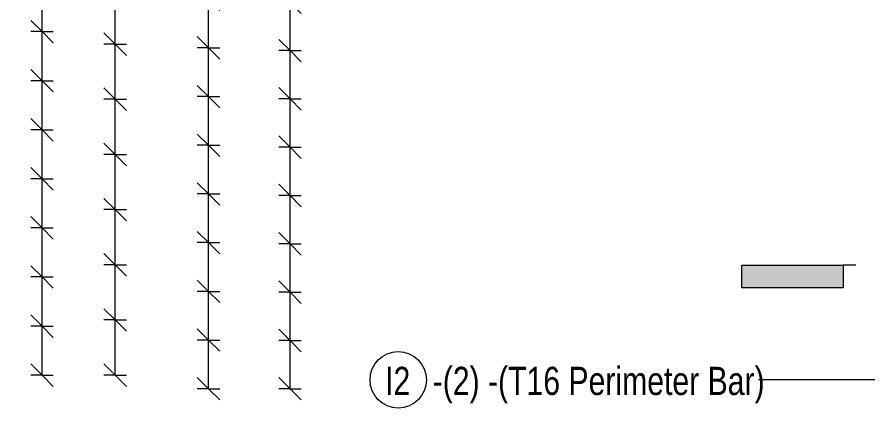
# Model space of a CAD drawing. Header units: millimetres. Extents: x 12983 to 23528, y -2876 to 5855.
# Drawn here: x 13074 to 16092, y -1412 to -24 of the extents above; entities that cross this region are included whole.
import ezdxf

# ---------------------------------------------------------------- set-up
doc = ezdxf.new("R2010")
doc.units = ezdxf.units.MM
for name, color, linetype, lineweight in [('A-ANNO-DIMS', 211, 'Continuous', 9), ('A-ANNO-DIMS-40', 211, 'Continuous', 9), ('G-ANNO-SYMB', 111, 'Continuous', 9), ('S-RBAR-IDEN', 171, 'Continuous', 9)]:
    doc.layers.add(name, color=color, linetype=linetype, lineweight=lineweight)
doc.styles.add('Arial_1', font='arial.ttf', dxfattribs={"height": 95.25})
doc.styles.add('Nirmala UI Semilight', font='NirmalaS.ttf', dxfattribs={"width": 0.8, "height": 100})
doc.dimstyles.new('Arrow_Filled_-_2_5_NI_UI_1', dxfattribs={"dimscale": 304.8, "dimtxt": 104.736395, "dimasz": 0.262467, "dimexe": 0.131234, "dimexo": 0.0625, "dimgap": 0.131234, "dimtad": 1, "dimdec": 4, "dimzin": 0, "dimdsep": 46, "dimtxsty": 'Arial_1', "dimblk1": 'OBLIQUE', "dimblk2": 'OBLIQUE', "dimsah": 1, "dimcen": 0.09, "dimazin": 0, "dimtfac": 1, "dimtdec": 4, "dimtix": 1, "dimtmove": 0, "dimatfit": 3, "dimfxl": 0.131234, "dimfxlon": 1, "dimtvp": 1, "dimtolj": 1, "dimtzin": 0, "dimarcsym": 2})

# ---------------------------------------------------------------- blocks, each defined once
blk = doc.blocks.new('Detail View - M_Section Tail - Filled Horizontal-14034-Elevation Front 1')
at = {"layer": 'G-ANNO-SYMB'}
blk.add_hatch(color=256, dxfattribs=at).paths.add_polyline_path([(16004.1, 3714.8), (16004.1, 3794.8), (15644.1, 3794.8), (15644.1, 3714.8)])
for p, q in [((15644.1, 3714.8), (15644.1, 3794.8)), ((15644.1, 3794.8), (16004.1, 3794.8)), ((16004.1, 3794.8), (16004.1, 3714.8)), ((16004.1, 3714.8), (15644.1, 3714.8))]:
    blk.add_line(p, q, dxfattribs=at)
blk = doc.blocks.new('M_Rebar Tag_rfa MARK - ARROW-794226-Elevation Front 1')
at = {"layer": 'S-RBAR-IDEN'}
blk.add_circle((14348.7, 3936.5), 100, dxfattribs=at)
blk = doc.blocks.new('DIMBLOCK48-Elevation Front 1')
at = {"layer": 'A-ANNO-DIMS-40'}
for p, q in [((13421.9, -1099.2), (13381.9, -1059.2)), ((13421.9, -1099.2), (13381.9, -1099.2)), ((13421.9, -1295), (13421.9, -1099.2)), ((13421.9, -1099.2), (13461.9, -1139.2)), ((13421.9, -1099.2), (13461.9, -1099.2)), ((13421.9, -1295), (13381.9, -1255)), ((13421.9, -1295), (13381.9, -1295)), ((13421.9, -1295), (13461.9, -1335)), ((13421.9, -1295), (13461.9, -1295))]:
    blk.add_line(p, q, dxfattribs=at)
blk = doc.blocks.new('_Oblique')
at = {"color": 0, "linetype": 'ByBlock', "lineweight": -2}
blk.add_line((-0.5, -0.5), (0.5, 0.5), dxfattribs=at)
blk = doc.blocks.new('DIMBLOCK49-Elevation Front 1')
at = {"layer": 'A-ANNO-DIMS-40'}
for p, q in [((13421.9, -903.4), (13381.9, -863.4)), ((13421.9, -903.4), (13381.9, -903.4)), ((13421.9, -1099.2), (13421.9, -903.4)), ((13421.9, -903.4), (13461.9, -943.4)), ((13421.9, -903.4), (13461.9, -903.4)), ((13421.9, -1099.2), (13381.9, -1059.2)), ((13421.9, -1099.2), (13381.9, -1099.2)), ((13421.9, -1099.2), (13461.9, -1139.2)), ((13421.9, -1099.2), (13461.9, -1099.2))]:
    blk.add_line(p, q, dxfattribs=at)
blk = doc.blocks.new('DIMBLOCK50-Elevation Front 1')
at = {"layer": 'A-ANNO-DIMS-40'}
for p, q in [((13421.9, -707.6), (13381.9, -667.6)), ((13421.9, -707.6), (13381.9, -707.6)), ((13421.9, -903.4), (13421.9, -707.6)), ((13421.9, -707.6), (13461.9, -747.6)), ((13421.9, -707.6), (13461.9, -707.6)), ((13421.9, -903.4), (13381.9, -863.4)), ((13421.9, -903.4), (13381.9, -903.4)), ((13421.9, -903.4), (13461.9, -943.4)), ((13421.9, -903.4), (13461.9, -903.4))]:
    blk.add_line(p, q, dxfattribs=at)
blk = doc.blocks.new('DIMBLOCK51-Elevation Front 1')
at = {"layer": 'A-ANNO-DIMS-40'}
for p, q in [((13421.9, -511.8), (13381.9, -471.8)), ((13421.9, -511.8), (13381.9, -511.8)), ((13421.9, -707.6), (13421.9, -511.8)), ((13421.9, -511.8), (13461.9, -551.8)), ((13421.9, -511.8), (13461.9, -511.8)), ((13421.9, -707.6), (13381.9, -667.6)), ((13421.9, -707.6), (13381.9, -707.6)), ((13421.9, -707.6), (13461.9, -747.6)), ((13421.9, -707.6), (13461.9, -707.6))]:
    blk.add_line(p, q, dxfattribs=at)
blk = doc.blocks.new('DIMBLOCK52-Elevation Front 1')
at = {"layer": 'A-ANNO-DIMS-40'}
for p, q in [((13421.9, -316), (13381.9, -276)), ((13421.9, -316), (13381.9, -316)), ((13421.9, -511.8), (13421.9, -316)), ((13421.9, -316), (13461.9, -356)), ((13421.9, -316), (13461.9, -316)), ((13421.9, -511.8), (13381.9, -471.8)), ((13421.9, -511.8), (13381.9, -511.8)), ((13421.9, -511.8), (13461.9, -551.8)), ((13421.9, -511.8), (13461.9, -511.8))]:
    blk.add_line(p, q, dxfattribs=at)
blk = doc.blocks.new('DIMBLOCK53-Elevation Front 1')
at = {"layer": 'A-ANNO-DIMS-40'}
for p, q in [((13421.9, -120.2), (13381.9, -80.2)), ((13421.9, -120.2), (13381.9, -120.2)), ((13421.9, -316), (13421.9, -120.2)), ((13421.9, -120.2), (13461.9, -160.2)), ((13421.9, -120.2), (13461.9, -120.2)), ((13421.9, -316), (13381.9, -276)), ((13421.9, -316), (13381.9, -316)), ((13421.9, -316), (13461.9, -356)), ((13421.9, -316), (13461.9, -316))]:
    blk.add_line(p, q, dxfattribs=at)
blk = doc.blocks.new('DIMBLOCK54-Elevation Front 1')
at = {"layer": 'A-ANNO-DIMS-40'}
for p, q in [((13421.9, 75.6), (13381.9, 115.6)), ((13421.9, 75.6), (13381.9, 75.6)), ((13421.9, -120.2), (13421.9, 75.6)), ((13421.9, 75.6), (13461.9, 35.6)), ((13421.9, 75.6), (13461.9, 75.6)), ((13421.9, -120.2), (13381.9, -80.2)), ((13421.9, -120.2), (13381.9, -120.2)), ((13421.9, -120.2), (13461.9, -160.2)), ((13421.9, -120.2), (13461.9, -120.2))]:
    blk.add_line(p, q, dxfattribs=at)
blk = doc.blocks.new('DIMBLOCK73-Elevation Front 1')
at = {"layer": 'A-ANNO-DIMS-40'}
for p, q in [((13421.9, 3600), (13381.9, 3640)), ((13421.9, 3600), (13381.9, 3600)), ((13421.9, -1295), (13421.9, 3600)), ((13421.9, 3404.2), (13421.9, 3600)), ((13421.9, 3600), (13461.9, 3560)), ((13421.9, 3600), (13461.9, 3600)), ((13421.9, 3404.2), (13381.9, 3444.2)), ((13421.9, 3404.2), (13381.9, 3404.2)), ((13421.9, 3208.4), (13421.9, 3404.2)), ((13421.9, 3404.2), (13461.9, 3364.2)), ((13421.9, 3404.2), (13461.9, 3404.2)), ((13421.9, 3208.4), (13381.9, 3248.4)), ((13421.9, 3208.4), (13381.9, 3208.4)), ((13421.9, 3012.6), (13421.9, 3208.4)), ((13421.9, 3208.4), (13461.9, 3168.4)), ((13421.9, 3208.4), (13461.9, 3208.4)), ((13421.9, 3012.6), (13381.9, 3052.6)), ((13421.9, 3012.6), (13381.9, 3012.6)), ((13421.9, 2816.8), (13421.9, 3012.6)), ((13421.9, 3012.6), (13461.9, 2972.6)), ((13421.9, 3012.6), (13461.9, 3012.6)), ((13421.9, 2816.8), (13381.9, 2856.8)), ((13421.9, 2816.8), (13381.9, 2816.8)), ((13421.9, 2621), (13421.9, 2816.8)), ((13421.9, 2816.8), (13461.9, 2776.8)), ((13421.9, 2816.8), (13461.9, 2816.8)), ((13421.9, 2621), (13381.9, 2661)), ((13421.9, 2621), (13381.9, 2621)), ((13421.9, 2425.2), (13421.9, 2621)), ((13421.9, 2621), (13461.9, 2581)), ((13421.9, 2621), (13461.9, 2621)), ((13421.9, 2425.2), (13381.9, 2465.2)), ((13421.9, 2425.2), (13381.9, 2425.2)), ((13421.9, 2229.4), (13421.9, 2425.2)), ((13421.9, 2425.2), (13461.9, 2385.2)), ((13421.9, 2425.2), (13461.9, 2425.2)), ((13421.9, 2229.4), (13381.9, 2269.4)), ((13421.9, 2229.4), (13381.9, 2229.4)), ((13421.9, 2033.6), (13421.9, 2229.4)), ((13421.9, 2229.4), (13461.9, 2189.4)), ((13421.9, 2229.4), (13461.9, 2229.4)), ((13421.9, 2033.6), (13381.9, 2073.6)), ((13421.9, 2033.6), (13381.9, 2033.6)), ((13421.9, 1837.8), (13421.9, 2033.6)), ((13421.9, 2033.6), (13461.9, 1993.6)), ((13421.9, 2033.6), (13461.9, 2033.6)), ((13421.9, 1837.8), (13381.9, 1877.8)), ((13421.9, 1837.8), (13381.9, 1837.8)), ((13421.9, 1642), (13421.9, 1837.8)), ((13421.9, 1837.8), (13461.9, 1797.8)), ((13421.9, 1837.8), (13461.9, 1837.8)), ((13421.9, 1642), (13381.9, 1682)), ((13421.9, 1642), (13381.9, 1642)), ((13421.9, 1446.2), (13421.9, 1642)), ((13421.9, 1642), (13461.9, 1602)), ((13421.9, 1642), (13461.9, 1642)), ((13421.9, 1446.2), (13381.9, 1486.2)), ((13421.9, 1446.2), (13381.9, 1446.2)), ((13421.9, 1250.4), (13421.9, 1446.2)), ((13421.9, 1446.2), (13461.9, 1406.2)), ((13421.9, 1446.2), (13461.9, 1446.2)), ((13421.9, 1250.4), (13381.9, 1290.4)), ((13421.9, 1250.4), (13381.9, 1250.4)), ((13421.9, 1054.6), (13421.9, 1250.4)), ((13421.9, 1250.4), (13461.9, 1210.4)), ((13421.9, 1250.4), (13461.9, 1250.4)), ((13421.9, 1054.6), (13381.9, 1094.6)), ((13421.9, 1054.6), (13381.9, 1054.6)), ((13421.9, 858.8), (13421.9, 1054.6)), ((13421.9, 1054.6), (13461.9, 1014.6)), ((13421.9, 1054.6), (13461.9, 1054.6)), ((13421.9, 858.8), (13381.9, 898.8)), ((13421.9, 858.8), (13381.9, 858.8)), ((13421.9, 663), (13421.9, 858.8)), ((13421.9, 858.8), (13461.9, 818.8)), ((13421.9, 858.8), (13461.9, 858.8)), ((13421.9, 663), (13381.9, 703)), ((13421.9, 663), (13381.9, 663)), ((13421.9, 467.2), (13421.9, 663)), ((13421.9, 663), (13461.9, 623)), ((13421.9, 663), (13461.9, 663)), ((13421.9, 467.2), (13381.9, 507.2)), ((13421.9, 467.2), (13381.9, 467.2)), ((13421.9, 271.4), (13421.9, 467.2)), ((13421.9, 467.2), (13461.9, 427.2)), ((13421.9, 467.2), (13461.9, 467.2)), ((13421.9, 271.4), (13381.9, 311.4)), ((13421.9, 271.4), (13381.9, 271.4)), ((13421.9, 75.6), (13421.9, 271.4)), ((13421.9, 271.4), (13461.9, 231.4)), ((13421.9, 271.4), (13461.9, 271.4)), ((13421.9, 75.6), (13381.9, 115.6)), ((13421.9, 75.6), (13381.9, 75.6)), ((13421.9, -120.2), (13421.9, 75.6)), ((13421.9, 75.6), (13461.9, 35.6)), ((13421.9, 75.6), (13461.9, 75.6)), ((13421.9, -120.2), (13381.9, -80.2)), ((13421.9, -120.2), (13381.9, -120.2)), ((13421.9, -316), (13421.9, -120.2)), ((13421.9, -120.2), (13461.9, -160.2)), ((13421.9, -120.2), (13461.9, -120.2)), ((13421.9, -316), (13381.9, -276)), ((13421.9, -316), (13381.9, -316)), ((13421.9, -511.8), (13421.9, -316)), ((13421.9, -316), (13461.9, -356)), ((13421.9, -316), (13461.9, -316)), ((13421.9, -511.8), (13381.9, -471.8)), ((13421.9, -511.8), (13381.9, -511.8)), ((13421.9, -707.6), (13421.9, -511.8)), ((13421.9, -511.8), (13461.9, -551.8)), ((13421.9, -511.8), (13461.9, -511.8)), ((13421.9, -707.6), (13381.9, -667.6)), ((13421.9, -707.6), (13381.9, -707.6)), ((13421.9, -903.4), (13421.9, -707.6)), ((13421.9, -707.6), (13461.9, -747.6)), ((13421.9, -707.6), (13461.9, -707.6)), ((13421.9, -903.4), (13381.9, -863.4)), ((13421.9, -903.4), (13381.9, -903.4)), ((13421.9, -1099.2), (13421.9, -903.4)), ((13421.9, -903.4), (13461.9, -943.4)), ((13421.9, -903.4), (13461.9, -903.4)), ((13421.9, -1099.2), (13381.9, -1059.2)), ((13421.9, -1099.2), (13381.9, -1099.2)), ((13421.9, -1295), (13421.9, -1099.2)), ((13421.9, -1099.2), (13461.9, -1139.2)), ((13421.9, -1099.2), (13461.9, -1099.2)), ((13421.9, -1295), (13381.9, -1255)), ((13421.9, -1295), (13381.9, -1295)), ((13421.9, -1295), (13461.9, -1335)), ((13421.9, -1295), (13461.9, -1295))]:
    blk.add_line(p, q, dxfattribs=at)
blk = doc.blocks.new('_None')
blk = doc.blocks.new('DIMBLOCK74-Elevation Front 1')
at = {"layer": 'A-ANNO-DIMS-40'}
for p, q in [((13162.6, -1120.9), (13122.6, -1080.9)), ((13162.6, -1120.9), (13122.6, -1120.9)), ((13162.6, -1295), (13162.6, -1120.9)), ((13162.6, -1120.9), (13202.6, -1160.9)), ((13162.6, -1120.9), (13202.6, -1120.9)), ((13162.6, -1295), (13122.6, -1255)), ((13162.6, -1295), (13122.6, -1295)), ((13162.6, -1295), (13202.6, -1335)), ((13162.6, -1295), (13202.6, -1295))]:
    blk.add_line(p, q, dxfattribs=at)
blk = doc.blocks.new('DIMBLOCK75-Elevation Front 1')
at = {"layer": 'A-ANNO-DIMS-40'}
for p, q in [((13162.6, -946.7), (13122.6, -906.7)), ((13162.6, -946.7), (13122.6, -946.7)), ((13162.6, -1120.9), (13162.6, -946.7)), ((13162.6, -946.7), (13202.6, -986.7)), ((13162.6, -946.7), (13202.6, -946.7)), ((13162.6, -1120.9), (13122.6, -1080.9)), ((13162.6, -1120.9), (13122.6, -1120.9)), ((13162.6, -1120.9), (13202.6, -1160.9)), ((13162.6, -1120.9), (13202.6, -1120.9))]:
    blk.add_line(p, q, dxfattribs=at)
blk = doc.blocks.new('DIMBLOCK76-Elevation Front 1')
at = {"layer": 'A-ANNO-DIMS-40'}
for p, q in [((13162.6, -772.6), (13122.6, -732.6)), ((13162.6, -772.6), (13122.6, -772.6)), ((13162.6, -946.7), (13162.6, -772.6)), ((13162.6, -772.6), (13202.6, -812.6)), ((13162.6, -772.6), (13202.6, -772.6)), ((13162.6, -946.7), (13122.6, -906.7)), ((13162.6, -946.7), (13122.6, -946.7)), ((13162.6, -946.7), (13202.6, -986.7)), ((13162.6, -946.7), (13202.6, -946.7))]:
    blk.add_line(p, q, dxfattribs=at)
blk = doc.blocks.new('DIMBLOCK77-Elevation Front 1')
at = {"layer": 'A-ANNO-DIMS-40'}
for p, q in [((13162.6, -598.5), (13122.6, -558.5)), ((13162.6, -598.5), (13122.6, -598.5)), ((13162.6, -772.6), (13162.6, -598.5)), ((13162.6, -598.5), (13202.6, -638.5)), ((13162.6, -598.5), (13202.6, -598.5)), ((13162.6, -772.6), (13122.6, -732.6)), ((13162.6, -772.6), (13122.6, -772.6)), ((13162.6, -772.6), (13202.6, -812.6)), ((13162.6, -772.6), (13202.6, -772.6))]:
    blk.add_line(p, q, dxfattribs=at)
blk = doc.blocks.new('DIMBLOCK78-Elevation Front 1')
at = {"layer": 'A-ANNO-DIMS-40'}
for p, q in [((13162.6, -424.4), (13122.6, -384.4)), ((13162.6, -424.4), (13122.6, -424.4)), ((13162.6, -598.5), (13162.6, -424.4)), ((13162.6, -424.4), (13202.6, -464.4)), ((13162.6, -424.4), (13202.6, -424.4)), ((13162.6, -598.5), (13122.6, -558.5)), ((13162.6, -598.5), (13122.6, -598.5)), ((13162.6, -598.5), (13202.6, -638.5)), ((13162.6, -598.5), (13202.6, -598.5))]:
    blk.add_line(p, q, dxfattribs=at)
blk = doc.blocks.new('DIMBLOCK79-Elevation Front 1')
at = {"layer": 'A-ANNO-DIMS-40'}
for p, q in [((13162.6, -250.2), (13122.6, -210.2)), ((13162.6, -250.2), (13122.6, -250.2)), ((13162.6, -424.4), (13162.6, -250.2)), ((13162.6, -250.2), (13202.6, -290.2)), ((13162.6, -250.2), (13202.6, -250.2)), ((13162.6, -424.4), (13122.6, -384.4)), ((13162.6, -424.4), (13122.6, -424.4)), ((13162.6, -424.4), (13202.6, -464.4)), ((13162.6, -424.4), (13202.6, -424.4))]:
    blk.add_line(p, q, dxfattribs=at)
blk = doc.blocks.new('DIMBLOCK80-Elevation Front 1')
at = {"layer": 'A-ANNO-DIMS-40'}
for p, q in [((13162.6, -76.1), (13122.6, -36.1)), ((13162.6, -76.1), (13122.6, -76.1)), ((13162.6, -250.2), (13162.6, -76.1)), ((13162.6, -76.1), (13202.6, -116.1)), ((13162.6, -76.1), (13202.6, -76.1)), ((13162.6, -250.2), (13122.6, -210.2)), ((13162.6, -250.2), (13122.6, -250.2)), ((13162.6, -250.2), (13202.6, -290.2)), ((13162.6, -250.2), (13202.6, -250.2))]:
    blk.add_line(p, q, dxfattribs=at)
blk = doc.blocks.new('DIMBLOCK81-Elevation Front 1')
at = {"layer": 'A-ANNO-DIMS-40'}
for p, q in [((13162.6, 98), (13122.6, 138)), ((13162.6, 98), (13122.6, 98)), ((13162.6, -76.1), (13162.6, 98)), ((13162.6, 98), (13202.6, 58)), ((13162.6, 98), (13202.6, 98)), ((13162.6, -76.1), (13122.6, -36.1)), ((13162.6, -76.1), (13122.6, -76.1)), ((13162.6, -76.1), (13202.6, -116.1)), ((13162.6, -76.1), (13202.6, -76.1))]:
    blk.add_line(p, q, dxfattribs=at)
blk = doc.blocks.new('DIMBLOCK102-Elevation Front 1')
at = {"layer": 'A-ANNO-DIMS-40'}
for p, q in [((13162.6, 3580.5), (13122.6, 3620.5)), ((13162.6, 3580.5), (13122.6, 3580.5)), ((13162.6, -1295), (13162.6, 3580.5)), ((13162.6, 3406.4), (13162.6, 3580.5)), ((13162.6, 3580.5), (13202.6, 3540.5)), ((13162.6, 3580.5), (13202.6, 3580.5)), ((13162.6, 3406.4), (13122.6, 3446.4)), ((13162.6, 3406.4), (13122.6, 3406.4)), ((13162.6, 3232.3), (13162.6, 3406.4)), ((13162.6, 3406.4), (13202.6, 3366.4)), ((13162.6, 3406.4), (13202.6, 3406.4)), ((13162.6, 3232.3), (13122.6, 3272.3)), ((13162.6, 3232.3), (13122.6, 3232.3)), ((13162.6, 3058.1), (13162.6, 3232.3)), ((13162.6, 3232.3), (13202.6, 3192.3)), ((13162.6, 3232.3), (13202.6, 3232.3)), ((13162.6, 3058.1), (13122.6, 3098.1)), ((13162.6, 3058.1), (13122.6, 3058.1)), ((13162.6, 2884), (13162.6, 3058.1)), ((13162.6, 3058.1), (13202.6, 3018.1)), ((13162.6, 3058.1), (13202.6, 3058.1)), ((13162.6, 2884), (13122.6, 2924)), ((13162.6, 2884), (13122.6, 2884)), ((13162.6, 2709.9), (13162.6, 2884)), ((13162.6, 2884), (13202.6, 2844)), ((13162.6, 2884), (13202.6, 2884)), ((13162.6, 2709.9), (13122.6, 2749.9)), ((13162.6, 2709.9), (13122.6, 2709.9)), ((13162.6, 2535.8), (13162.6, 2709.9)), ((13162.6, 2709.9), (13202.6, 2669.9)), ((13162.6, 2709.9), (13202.6, 2709.9)), ((13162.6, 2535.8), (13122.6, 2575.8)), ((13162.6, 2535.8), (13122.6, 2535.8)), ((13162.6, 2361.6), (13162.6, 2535.8)), ((13162.6, 2535.8), (13202.6, 2495.8)), ((13162.6, 2535.8), (13202.6, 2535.8)), ((13162.6, 2361.6), (13122.6, 2401.6)), ((13162.6, 2361.6), (13122.6, 2361.6)), ((13162.6, 2187.5), (13162.6, 2361.6)), ((13162.6, 2361.6), (13202.6, 2321.6)), ((13162.6, 2361.6), (13202.6, 2361.6)), ((13162.6, 2187.5), (13122.6, 2227.5)), ((13162.6, 2187.5), (13122.6, 2187.5)), ((13162.6, 2013.4), (13162.6, 2187.5)), ((13162.6, 2187.5), (13202.6, 2147.5)), ((13162.6, 2187.5), (13202.6, 2187.5)), ((13162.6, 2013.4), (13122.6, 2053.4)), ((13162.6, 2013.4), (13122.6, 2013.4)), ((13162.6, 1839.3), (13162.6, 2013.4)), ((13162.6, 2013.4), (13202.6, 1973.4)), ((13162.6, 2013.4), (13202.6, 2013.4)), ((13162.6, 1839.3), (13122.6, 1879.3)), ((13162.6, 1839.3), (13122.6, 1839.3)), ((13162.6, 1665.1), (13162.6, 1839.3)), ((13162.6, 1839.3), (13202.6, 1799.3)), ((13162.6, 1839.3), (13202.6, 1839.3)), ((13162.6, 1665.1), (13122.6, 1705.1)), ((13162.6, 1665.1), (13122.6, 1665.1)), ((13162.6, 1491), (13162.6, 1665.1)), ((13162.6, 1665.1), (13202.6, 1625.1)), ((13162.6, 1665.1), (13202.6, 1665.1)), ((13162.6, 1491), (13122.6, 1531)), ((13162.6, 1491), (13122.6, 1491)), ((13162.6, 1316.9), (13162.6, 1491)), ((13162.6, 1491), (13202.6, 1451)), ((13162.6, 1491), (13202.6, 1491)), ((13162.6, 1316.9), (13122.6, 1356.9)), ((13162.6, 1316.9), (13122.6, 1316.9)), ((13162.6, 1142.8), (13162.6, 1316.9)), ((13162.6, 1316.9), (13202.6, 1276.9)), ((13162.6, 1316.9), (13202.6, 1316.9)), ((13162.6, 1142.8), (13122.6, 1182.8)), ((13162.6, 1142.8), (13122.6, 1142.8)), ((13162.6, 968.6), (13162.6, 1142.8)), ((13162.6, 1142.8), (13202.6, 1102.8)), ((13162.6, 1142.8), (13202.6, 1142.8)), ((13162.6, 968.6), (13122.6, 1008.6)), ((13162.6, 968.6), (13122.6, 968.6)), ((13162.6, 794.5), (13162.6, 968.6)), ((13162.6, 968.6), (13202.6, 928.6)), ((13162.6, 968.6), (13202.6, 968.6)), ((13162.6, 794.5), (13122.6, 834.5)), ((13162.6, 794.5), (13122.6, 794.5)), ((13162.6, 620.4), (13162.6, 794.5)), ((13162.6, 794.5), (13202.6, 754.5)), ((13162.6, 794.5), (13202.6, 794.5)), ((13162.6, 620.4), (13122.6, 660.4)), ((13162.6, 620.4), (13122.6, 620.4)), ((13162.6, 446.3), (13162.6, 620.4)), ((13162.6, 620.4), (13202.6, 580.4)), ((13162.6, 620.4), (13202.6, 620.4)), ((13162.6, 446.3), (13122.6, 486.3)), ((13162.6, 446.3), (13122.6, 446.3)), ((13162.6, 272.1), (13162.6, 446.3)), ((13162.6, 446.3), (13202.6, 406.3)), ((13162.6, 446.3), (13202.6, 446.3)), ((13162.6, 272.1), (13122.6, 312.1)), ((13162.6, 272.1), (13122.6, 272.1)), ((13162.6, 98), (13162.6, 272.1)), ((13162.6, 272.1), (13202.6, 232.1)), ((13162.6, 272.1), (13202.6, 272.1)), ((13162.6, 98), (13122.6, 138)), ((13162.6, 98), (13122.6, 98)), ((13162.6, -76.1), (13162.6, 98)), ((13162.6, 98), (13202.6, 58)), ((13162.6, 98), (13202.6, 98)), ((13162.6, -76.1), (13122.6, -36.1)), ((13162.6, -76.1), (13122.6, -76.1)), ((13162.6, -250.2), (13162.6, -76.1)), ((13162.6, -76.1), (13202.6, -116.1)), ((13162.6, -76.1), (13202.6, -76.1)), ((13162.6, -250.2), (13122.6, -210.2)), ((13162.6, -250.2), (13122.6, -250.2)), ((13162.6, -424.4), (13162.6, -250.2)), ((13162.6, -250.2), (13202.6, -290.2)), ((13162.6, -250.2), (13202.6, -250.2)), ((13162.6, -424.4), (13122.6, -384.4)), ((13162.6, -424.4), (13122.6, -424.4)), ((13162.6, -598.5), (13162.6, -424.4)), ((13162.6, -424.4), (13202.6, -464.4)), ((13162.6, -424.4), (13202.6, -424.4)), ((13162.6, -598.5), (13122.6, -558.5)), ((13162.6, -598.5), (13122.6, -598.5)), ((13162.6, -772.6), (13162.6, -598.5)), ((13162.6, -598.5), (13202.6, -638.5)), ((13162.6, -598.5), (13202.6, -598.5)), ((13162.6, -772.6), (13122.6, -732.6)), ((13162.6, -772.6), (13122.6, -772.6)), ((13162.6, -946.7), (13162.6, -772.6)), ((13162.6, -772.6), (13202.6, -812.6)), ((13162.6, -772.6), (13202.6, -772.6)), ((13162.6, -946.7), (13122.6, -906.7)), ((13162.6, -946.7), (13122.6, -946.7)), ((13162.6, -1120.9), (13162.6, -946.7)), ((13162.6, -946.7), (13202.6, -986.7)), ((13162.6, -946.7), (13202.6, -946.7)), ((13162.6, -1120.9), (13122.6, -1080.9)), ((13162.6, -1120.9), (13122.6, -1120.9)), ((13162.6, -1295), (13162.6, -1120.9)), ((13162.6, -1120.9), (13202.6, -1160.9)), ((13162.6, -1120.9), (13202.6, -1120.9)), ((13162.6, -1295), (13122.6, -1255)), ((13162.6, -1295), (13122.6, -1295)), ((13162.6, -1295), (13202.6, -1335)), ((13162.6, -1295), (13202.6, -1295))]:
    blk.add_line(p, q, dxfattribs=at)
blk = doc.blocks.new('DIMBLOCK232-Elevation Front 1')
at = {"layer": 'A-ANNO-DIMS-40'}
for p, q in [((13752.8, -1170.3), (13712.8, -1130.3)), ((13752.8, -1170.3), (13712.8, -1170.3)), ((13752.8, -1343), (13752.8, -1170.3)), ((13752.8, -1170.3), (13792.8, -1210.3)), ((13752.8, -1170.3), (13792.8, -1170.3)), ((13752.8, -1343), (13712.8, -1303)), ((13752.8, -1343), (13712.8, -1343)), ((13752.8, -1343), (13792.8, -1383)), ((13752.8, -1343), (13792.8, -1343))]:
    blk.add_line(p, q, dxfattribs=at)
blk = doc.blocks.new('DIMBLOCK233-Elevation Front 1')
at = {"layer": 'A-ANNO-DIMS-40'}
for p, q in [((13752.8, -997.6), (13712.8, -957.6)), ((13752.8, -997.6), (13712.8, -997.6)), ((13752.8, -1170.3), (13752.8, -997.6)), ((13752.8, -997.6), (13792.8, -1037.6)), ((13752.8, -997.6), (13792.8, -997.6)), ((13752.8, -1170.3), (13712.8, -1130.3)), ((13752.8, -1170.3), (13712.8, -1170.3)), ((13752.8, -1170.3), (13792.8, -1210.3)), ((13752.8, -1170.3), (13792.8, -1170.3))]:
    blk.add_line(p, q, dxfattribs=at)
blk = doc.blocks.new('DIMBLOCK234-Elevation Front 1')
at = {"layer": 'A-ANNO-DIMS-40'}
for p, q in [((13752.8, -824.8), (13712.8, -784.8)), ((13752.8, -824.8), (13712.8, -824.8)), ((13752.8, -997.6), (13752.8, -824.8)), ((13752.8, -824.8), (13792.8, -864.8)), ((13752.8, -824.8), (13792.8, -824.8)), ((13752.8, -997.6), (13712.8, -957.6)), ((13752.8, -997.6), (13712.8, -997.6)), ((13752.8, -997.6), (13792.8, -1037.6)), ((13752.8, -997.6), (13792.8, -997.6))]:
    blk.add_line(p, q, dxfattribs=at)
blk = doc.blocks.new('DIMBLOCK235-Elevation Front 1')
at = {"layer": 'A-ANNO-DIMS-40'}
for p, q in [((13752.8, -652.1), (13712.8, -612.1)), ((13752.8, -652.1), (13712.8, -652.1)), ((13752.8, -824.8), (13752.8, -652.1)), ((13752.8, -652.1), (13792.8, -692.1)), ((13752.8, -652.1), (13792.8, -652.1)), ((13752.8, -824.8), (13712.8, -784.8)), ((13752.8, -824.8), (13712.8, -824.8)), ((13752.8, -824.8), (13792.8, -864.8)), ((13752.8, -824.8), (13792.8, -824.8))]:
    blk.add_line(p, q, dxfattribs=at)
blk = doc.blocks.new('DIMBLOCK236-Elevation Front 1')
at = {"layer": 'A-ANNO-DIMS-40'}
for p, q in [((13752.8, -479.4), (13712.8, -439.4)), ((13752.8, -479.4), (13712.8, -479.4)), ((13752.8, -652.1), (13752.8, -479.4)), ((13752.8, -479.4), (13792.8, -519.4)), ((13752.8, -479.4), (13792.8, -479.4)), ((13752.8, -652.1), (13712.8, -612.1)), ((13752.8, -652.1), (13712.8, -652.1)), ((13752.8, -652.1), (13792.8, -692.1)), ((13752.8, -652.1), (13792.8, -652.1))]:
    blk.add_line(p, q, dxfattribs=at)
blk = doc.blocks.new('DIMBLOCK237-Elevation Front 1')
at = {"layer": 'A-ANNO-DIMS-40'}
for p, q in [((13752.8, -306.7), (13712.8, -266.7)), ((13752.8, -306.7), (13712.8, -306.7)), ((13752.8, -479.4), (13752.8, -306.7)), ((13752.8, -306.7), (13792.8, -346.7)), ((13752.8, -306.7), (13792.8, -306.7)), ((13752.8, -479.4), (13712.8, -439.4)), ((13752.8, -479.4), (13712.8, -479.4)), ((13752.8, -479.4), (13792.8, -519.4)), ((13752.8, -479.4), (13792.8, -479.4))]:
    blk.add_line(p, q, dxfattribs=at)
blk = doc.blocks.new('DIMBLOCK238-Elevation Front 1')
at = {"layer": 'A-ANNO-DIMS-40'}
for p, q in [((13752.8, -133.9), (13712.8, -93.9)), ((13752.8, -133.9), (13712.8, -133.9)), ((13752.8, -306.7), (13752.8, -133.9)), ((13752.8, -133.9), (13792.8, -173.9)), ((13752.8, -133.9), (13792.8, -133.9)), ((13752.8, -306.7), (13712.8, -266.7)), ((13752.8, -306.7), (13712.8, -306.7)), ((13752.8, -306.7), (13792.8, -346.7)), ((13752.8, -306.7), (13792.8, -306.7))]:
    blk.add_line(p, q, dxfattribs=at)
blk = doc.blocks.new('DIMBLOCK239-Elevation Front 1')
at = {"layer": 'A-ANNO-DIMS-40'}
for p, q in [((13752.8, 38.8), (13712.8, 78.8)), ((13752.8, 38.8), (13712.8, 38.8)), ((13752.8, -133.9), (13752.8, 38.8)), ((13752.8, 38.8), (13792.8, -1.2)), ((13752.8, 38.8), (13792.8, 38.8)), ((13752.8, -133.9), (13712.8, -93.9)), ((13752.8, -133.9), (13712.8, -133.9)), ((13752.8, -133.9), (13792.8, -173.9)), ((13752.8, -133.9), (13792.8, -133.9))]:
    blk.add_line(p, q, dxfattribs=at)
blk = doc.blocks.new('DIMBLOCK261-Elevation Front 1')
at = {"layer": 'A-ANNO-DIMS-40'}
for p, q in [((13752.8, 3666), (13712.8, 3706)), ((13752.8, 3666), (13712.8, 3666)), ((13752.8, -1343), (13752.8, 3666)), ((13752.8, 3493.3), (13752.8, 3666)), ((13752.8, 3666), (13792.8, 3626)), ((13752.8, 3666), (13792.8, 3666)), ((13752.8, 3493.3), (13712.8, 3533.3)), ((13752.8, 3493.3), (13712.8, 3493.3)), ((13752.8, 3320.6), (13752.8, 3493.3)), ((13752.8, 3493.3), (13792.8, 3453.3)), ((13752.8, 3493.3), (13792.8, 3493.3)), ((13752.8, 3320.6), (13712.8, 3360.6)), ((13752.8, 3320.6), (13712.8, 3320.6)), ((13752.8, 3147.8), (13752.8, 3320.6)), ((13752.8, 3320.6), (13792.8, 3280.6)), ((13752.8, 3320.6), (13792.8, 3320.6)), ((13752.8, 3147.8), (13712.8, 3187.8)), ((13752.8, 3147.8), (13712.8, 3147.8)), ((13752.8, 2975.1), (13752.8, 3147.8)), ((13752.8, 3147.8), (13792.8, 3107.8)), ((13752.8, 3147.8), (13792.8, 3147.8)), ((13752.8, 2975.1), (13712.8, 3015.1)), ((13752.8, 2975.1), (13712.8, 2975.1)), ((13752.8, 2802.4), (13752.8, 2975.1)), ((13752.8, 2975.1), (13792.8, 2935.1)), ((13752.8, 2975.1), (13792.8, 2975.1)), ((13752.8, 2802.4), (13712.8, 2842.4)), ((13752.8, 2802.4), (13712.8, 2802.4)), ((13752.8, 2629.7), (13752.8, 2802.4)), ((13752.8, 2802.4), (13792.8, 2762.4)), ((13752.8, 2802.4), (13792.8, 2802.4)), ((13752.8, 2629.7), (13712.8, 2669.7)), ((13752.8, 2629.7), (13712.8, 2629.7)), ((13752.8, 2456.9), (13752.8, 2629.7)), ((13752.8, 2629.7), (13792.8, 2589.7)), ((13752.8, 2629.7), (13792.8, 2629.7)), ((13752.8, 2456.9), (13712.8, 2496.9)), ((13752.8, 2456.9), (13712.8, 2456.9)), ((13752.8, 2284.2), (13752.8, 2456.9)), ((13752.8, 2456.9), (13792.8, 2416.9)), ((13752.8, 2456.9), (13792.8, 2456.9)), ((13752.8, 2284.2), (13712.8, 2324.2)), ((13752.8, 2284.2), (13712.8, 2284.2)), ((13752.8, 2111.5), (13752.8, 2284.2)), ((13752.8, 2284.2), (13792.8, 2244.2)), ((13752.8, 2284.2), (13792.8, 2284.2)), ((13752.8, 2111.5), (13712.8, 2151.5)), ((13752.8, 2111.5), (13712.8, 2111.5)), ((13752.8, 1938.8), (13752.8, 2111.5)), ((13752.8, 2111.5), (13792.8, 2071.5)), ((13752.8, 2111.5), (13792.8, 2111.5)), ((13752.8, 1938.8), (13712.8, 1978.8)), ((13752.8, 1938.8), (13712.8, 1938.8)), ((13752.8, 1766), (13752.8, 1938.8)), ((13752.8, 1938.8), (13792.8, 1898.8)), ((13752.8, 1938.8), (13792.8, 1938.8)), ((13752.8, 1766), (13712.8, 1806)), ((13752.8, 1766), (13712.8, 1766)), ((13752.8, 1593.3), (13752.8, 1766)), ((13752.8, 1766), (13792.8, 1726)), ((13752.8, 1766), (13792.8, 1766)), ((13752.8, 1593.3), (13712.8, 1633.3)), ((13752.8, 1593.3), (13712.8, 1593.3)), ((13752.8, 1420.6), (13752.8, 1593.3)), ((13752.8, 1593.3), (13792.8, 1553.3)), ((13752.8, 1593.3), (13792.8, 1593.3)), ((13752.8, 1420.6), (13712.8, 1460.6)), ((13752.8, 1420.6), (13712.8, 1420.6)), ((13752.8, 1247.9), (13752.8, 1420.6)), ((13752.8, 1420.6), (13792.8, 1380.6)), ((13752.8, 1420.6), (13792.8, 1420.6)), ((13752.8, 1247.9), (13712.8, 1287.9)), ((13752.8, 1247.9), (13712.8, 1247.9)), ((13752.8, 1075.1), (13752.8, 1247.9)), ((13752.8, 1247.9), (13792.8, 1207.9)), ((13752.8, 1247.9), (13792.8, 1247.9)), ((13752.8, 1075.1), (13712.8, 1115.1)), ((13752.8, 1075.1), (13712.8, 1075.1)), ((13752.8, 902.4), (13752.8, 1075.1)), ((13752.8, 1075.1), (13792.8, 1035.1)), ((13752.8, 1075.1), (13792.8, 1075.1)), ((13752.8, 902.4), (13712.8, 942.4)), ((13752.8, 902.4), (13712.8, 902.4)), ((13752.8, 729.7), (13752.8, 902.4)), ((13752.8, 902.4), (13792.8, 862.4)), ((13752.8, 902.4), (13792.8, 902.4)), ((13752.8, 729.7), (13712.8, 769.7)), ((13752.8, 729.7), (13712.8, 729.7)), ((13752.8, 557), (13752.8, 729.7)), ((13752.8, 729.7), (13792.8, 689.7)), ((13752.8, 729.7), (13792.8, 729.7)), ((13752.8, 557), (13712.8, 597)), ((13752.8, 557), (13712.8, 557)), ((13752.8, 384.2), (13752.8, 557)), ((13752.8, 557), (13792.8, 517)), ((13752.8, 557), (13792.8, 557)), ((13752.8, 384.2), (13712.8, 424.2)), ((13752.8, 384.2), (13712.8, 384.2)), ((13752.8, 211.5), (13752.8, 384.2)), ((13752.8, 384.2), (13792.8, 344.2)), ((13752.8, 384.2), (13792.8, 384.2)), ((13752.8, 211.5), (13712.8, 251.5)), ((13752.8, 211.5), (13712.8, 211.5)), ((13752.8, 38.8), (13752.8, 211.5)), ((13752.8, 211.5), (13792.8, 171.5)), ((13752.8, 211.5), (13792.8, 211.5)), ((13752.8, 38.8), (13712.8, 78.8)), ((13752.8, 38.8), (13712.8, 38.8)), ((13752.8, -133.9), (13752.8, 38.8)), ((13752.8, 38.8), (13792.8, -1.2)), ((13752.8, 38.8), (13792.8, 38.8)), ((13752.8, -133.9), (13712.8, -93.9)), ((13752.8, -133.9), (13712.8, -133.9)), ((13752.8, -306.7), (13752.8, -133.9)), ((13752.8, -133.9), (13792.8, -173.9)), ((13752.8, -133.9), (13792.8, -133.9)), ((13752.8, -306.7), (13712.8, -266.7)), ((13752.8, -306.7), (13712.8, -306.7)), ((13752.8, -479.4), (13752.8, -306.7)), ((13752.8, -306.7), (13792.8, -346.7)), ((13752.8, -306.7), (13792.8, -306.7)), ((13752.8, -479.4), (13712.8, -439.4)), ((13752.8, -479.4), (13712.8, -479.4)), ((13752.8, -652.1), (13752.8, -479.4)), ((13752.8, -479.4), (13792.8, -519.4)), ((13752.8, -479.4), (13792.8, -479.4)), ((13752.8, -652.1), (13712.8, -612.1)), ((13752.8, -652.1), (13712.8, -652.1)), ((13752.8, -824.8), (13752.8, -652.1)), ((13752.8, -652.1), (13792.8, -692.1)), ((13752.8, -652.1), (13792.8, -652.1)), ((13752.8, -824.8), (13712.8, -784.8)), ((13752.8, -824.8), (13712.8, -824.8)), ((13752.8, -997.6), (13752.8, -824.8)), ((13752.8, -824.8), (13792.8, -864.8)), ((13752.8, -824.8), (13792.8, -824.8)), ((13752.8, -997.6), (13712.8, -957.6)), ((13752.8, -997.6), (13712.8, -997.6)), ((13752.8, -1170.3), (13752.8, -997.6)), ((13752.8, -997.6), (13792.8, -1037.6)), ((13752.8, -997.6), (13792.8, -997.6)), ((13752.8, -1170.3), (13712.8, -1130.3)), ((13752.8, -1170.3), (13712.8, -1170.3)), ((13752.8, -1343), (13752.8, -1170.3)), ((13752.8, -1170.3), (13792.8, -1210.3)), ((13752.8, -1170.3), (13792.8, -1170.3)), ((13752.8, -1343), (13712.8, -1303)), ((13752.8, -1343), (13712.8, -1343)), ((13752.8, -1343), (13792.8, -1383)), ((13752.8, -1343), (13792.8, -1343))]:
    blk.add_line(p, q, dxfattribs=at)
blk = doc.blocks.new('DIMBLOCK262-Elevation Front 1')
at = {"layer": 'A-ANNO-DIMS-40'}
for p, q in [((14042, -1171.7), (14002, -1131.7)), ((14042, -1171.7), (14002, -1171.7)), ((14042, -1343), (14042, -1171.7)), ((14042, -1171.7), (14082, -1211.7)), ((14042, -1171.7), (14082, -1171.7)), ((14042, -1343), (14002, -1303)), ((14042, -1343), (14002, -1343)), ((14042, -1343), (14082, -1383)), ((14042, -1343), (14082, -1343))]:
    blk.add_line(p, q, dxfattribs=at)
blk = doc.blocks.new('DIMBLOCK263-Elevation Front 1')
at = {"layer": 'A-ANNO-DIMS-40'}
for p, q in [((14042, -1000.3), (14002, -960.3)), ((14042, -1000.3), (14002, -1000.3)), ((14042, -1171.7), (14042, -1000.3)), ((14042, -1000.3), (14082, -1040.3)), ((14042, -1000.3), (14082, -1000.3)), ((14042, -1171.7), (14002, -1131.7)), ((14042, -1171.7), (14002, -1171.7)), ((14042, -1171.7), (14082, -1211.7)), ((14042, -1171.7), (14082, -1171.7))]:
    blk.add_line(p, q, dxfattribs=at)
blk = doc.blocks.new('DIMBLOCK264-Elevation Front 1')
at = {"layer": 'A-ANNO-DIMS-40'}
for p, q in [((14042, -829), (14002, -789)), ((14042, -829), (14002, -829)), ((14042, -1000.3), (14042, -829)), ((14042, -829), (14082, -869)), ((14042, -829), (14082, -829)), ((14042, -1000.3), (14002, -960.3)), ((14042, -1000.3), (14002, -1000.3)), ((14042, -1000.3), (14082, -1040.3)), ((14042, -1000.3), (14082, -1000.3))]:
    blk.add_line(p, q, dxfattribs=at)
blk = doc.blocks.new('DIMBLOCK265-Elevation Front 1')
at = {"layer": 'A-ANNO-DIMS-40'}
for p, q in [((14042, -657.6), (14002, -617.6)), ((14042, -657.6), (14002, -657.6)), ((14042, -829), (14042, -657.6)), ((14042, -657.6), (14082, -697.6)), ((14042, -657.6), (14082, -657.6)), ((14042, -829), (14002, -789)), ((14042, -829), (14002, -829)), ((14042, -829), (14082, -869)), ((14042, -829), (14082, -829))]:
    blk.add_line(p, q, dxfattribs=at)
blk = doc.blocks.new('DIMBLOCK266-Elevation Front 1')
at = {"layer": 'A-ANNO-DIMS-40'}
for p, q in [((14042, -486.3), (14002, -446.3)), ((14042, -486.3), (14002, -486.3)), ((14042, -657.6), (14042, -486.3)), ((14042, -486.3), (14082, -526.3)), ((14042, -486.3), (14082, -486.3)), ((14042, -657.6), (14002, -617.6)), ((14042, -657.6), (14002, -657.6)), ((14042, -657.6), (14082, -697.6)), ((14042, -657.6), (14082, -657.6))]:
    blk.add_line(p, q, dxfattribs=at)
blk = doc.blocks.new('DIMBLOCK267-Elevation Front 1')
at = {"layer": 'A-ANNO-DIMS-40'}
for p, q in [((14042, -314.9), (14002, -274.9)), ((14042, -314.9), (14002, -314.9)), ((14042, -486.3), (14042, -314.9)), ((14042, -314.9), (14082, -354.9)), ((14042, -314.9), (14082, -314.9)), ((14042, -486.3), (14002, -446.3)), ((14042, -486.3), (14002, -486.3)), ((14042, -486.3), (14082, -526.3)), ((14042, -486.3), (14082, -486.3))]:
    blk.add_line(p, q, dxfattribs=at)
blk = doc.blocks.new('DIMBLOCK268-Elevation Front 1')
at = {"layer": 'A-ANNO-DIMS-40'}
for p, q in [((14042, -143.6), (14002, -103.6)), ((14042, -143.6), (14002, -143.6)), ((14042, -314.9), (14042, -143.6)), ((14042, -143.6), (14082, -183.6)), ((14042, -143.6), (14082, -143.6)), ((14042, -314.9), (14002, -274.9)), ((14042, -314.9), (14002, -314.9)), ((14042, -314.9), (14082, -354.9)), ((14042, -314.9), (14082, -314.9))]:
    blk.add_line(p, q, dxfattribs=at)
blk = doc.blocks.new('DIMBLOCK269-Elevation Front 1')
at = {"layer": 'A-ANNO-DIMS-40'}
for p, q in [((14042, 27.8), (14002, 67.8)), ((14042, 27.8), (14002, 27.8)), ((14042, -143.6), (14042, 27.8)), ((14042, 27.8), (14082, -12.2)), ((14042, 27.8), (14082, 27.8)), ((14042, -143.6), (14002, -103.6)), ((14042, -143.6), (14002, -143.6)), ((14042, -143.6), (14082, -183.6)), ((14042, -143.6), (14082, -143.6))]:
    blk.add_line(p, q, dxfattribs=at)
blk = doc.blocks.new('DIMBLOCK291-Elevation Front 1')
at = {"layer": 'A-ANNO-DIMS-40'}
for p, q in [((14042, 3626), (14002, 3666)), ((14042, 3626), (14002, 3626)), ((14042, -1343), (14042, 3626)), ((14042, 3454.7), (14042, 3626)), ((14042, 3626), (14082, 3586)), ((14042, 3626), (14082, 3626)), ((14042, 3454.7), (14002, 3494.7)), ((14042, 3454.7), (14002, 3454.7)), ((14042, 3283.3), (14042, 3454.7)), ((14042, 3454.7), (14082, 3414.7)), ((14042, 3454.7), (14082, 3454.7)), ((14042, 3283.3), (14002, 3323.3)), ((14042, 3283.3), (14002, 3283.3)), ((14042, 3112), (14042, 3283.3)), ((14042, 3283.3), (14082, 3243.3)), ((14042, 3283.3), (14082, 3283.3)), ((14042, 3112), (14002, 3152)), ((14042, 3112), (14002, 3112)), ((14042, 2940.6), (14042, 3112)), ((14042, 3112), (14082, 3072)), ((14042, 3112), (14082, 3112)), ((14042, 2940.6), (14002, 2980.6)), ((14042, 2940.6), (14002, 2940.6)), ((14042, 2769.3), (14042, 2940.6)), ((14042, 2940.6), (14082, 2900.6)), ((14042, 2940.6), (14082, 2940.6)), ((14042, 2769.3), (14002, 2809.3)), ((14042, 2769.3), (14002, 2769.3)), ((14042, 2597.9), (14042, 2769.3)), ((14042, 2769.3), (14082, 2729.3)), ((14042, 2769.3), (14082, 2769.3)), ((14042, 2597.9), (14002, 2637.9)), ((14042, 2597.9), (14002, 2597.9)), ((14042, 2426.6), (14042, 2597.9)), ((14042, 2597.9), (14082, 2557.9)), ((14042, 2597.9), (14082, 2597.9)), ((14042, 2426.6), (14002, 2466.6)), ((14042, 2426.6), (14002, 2426.6)), ((14042, 2255.2), (14042, 2426.6)), ((14042, 2426.6), (14082, 2386.6)), ((14042, 2426.6), (14082, 2426.6)), ((14042, 2255.2), (14002, 2295.2)), ((14042, 2255.2), (14002, 2255.2)), ((14042, 2083.9), (14042, 2255.2)), ((14042, 2255.2), (14082, 2215.2)), ((14042, 2255.2), (14082, 2255.2)), ((14042, 2083.9), (14002, 2123.9)), ((14042, 2083.9), (14002, 2083.9)), ((14042, 1912.6), (14042, 2083.9)), ((14042, 2083.9), (14082, 2043.9)), ((14042, 2083.9), (14082, 2083.9)), ((14042, 1912.6), (14002, 1952.6)), ((14042, 1912.6), (14002, 1912.6)), ((14042, 1741.2), (14042, 1912.6)), ((14042, 1912.6), (14082, 1872.6)), ((14042, 1912.6), (14082, 1912.6)), ((14042, 1741.2), (14002, 1781.2)), ((14042, 1741.2), (14002, 1741.2)), ((14042, 1569.9), (14042, 1741.2)), ((14042, 1741.2), (14082, 1701.2)), ((14042, 1741.2), (14082, 1741.2)), ((14042, 1569.9), (14002, 1609.9)), ((14042, 1569.9), (14002, 1569.9)), ((14042, 1398.5), (14042, 1569.9)), ((14042, 1569.9), (14082, 1529.9)), ((14042, 1569.9), (14082, 1569.9)), ((14042, 1398.5), (14002, 1438.5)), ((14042, 1398.5), (14002, 1398.5)), ((14042, 1227.2), (14042, 1398.5)), ((14042, 1398.5), (14082, 1358.5)), ((14042, 1398.5), (14082, 1398.5)), ((14042, 1227.2), (14002, 1267.2)), ((14042, 1227.2), (14002, 1227.2)), ((14042, 1055.8), (14042, 1227.2)), ((14042, 1227.2), (14082, 1187.2)), ((14042, 1227.2), (14082, 1227.2)), ((14042, 1055.8), (14002, 1095.8)), ((14042, 1055.8), (14002, 1055.8)), ((14042, 884.5), (14042, 1055.8)), ((14042, 1055.8), (14082, 1015.8)), ((14042, 1055.8), (14082, 1055.8)), ((14042, 884.5), (14002, 924.5)), ((14042, 884.5), (14002, 884.5)), ((14042, 713.1), (14042, 884.5)), ((14042, 884.5), (14082, 844.5)), ((14042, 884.5), (14082, 884.5)), ((14042, 713.1), (14002, 753.1)), ((14042, 713.1), (14002, 713.1)), ((14042, 541.8), (14042, 713.1)), ((14042, 713.1), (14082, 673.1)), ((14042, 713.1), (14082, 713.1)), ((14042, 541.8), (14002, 581.8)), ((14042, 541.8), (14002, 541.8)), ((14042, 370.4), (14042, 541.8)), ((14042, 541.8), (14082, 501.8)), ((14042, 541.8), (14082, 541.8)), ((14042, 370.4), (14002, 410.4)), ((14042, 370.4), (14002, 370.4)), ((14042, 199.1), (14042, 370.4)), ((14042, 370.4), (14082, 330.4)), ((14042, 370.4), (14082, 370.4)), ((14042, 199.1), (14002, 239.1)), ((14042, 199.1), (14002, 199.1)), ((14042, 27.8), (14042, 199.1)), ((14042, 199.1), (14082, 159.1)), ((14042, 199.1), (14082, 199.1)), ((14042, 27.8), (14002, 67.8)), ((14042, 27.8), (14002, 27.8)), ((14042, -143.6), (14042, 27.8)), ((14042, 27.8), (14082, -12.2)), ((14042, 27.8), (14082, 27.8)), ((14042, -143.6), (14002, -103.6)), ((14042, -143.6), (14002, -143.6)), ((14042, -314.9), (14042, -143.6)), ((14042, -143.6), (14082, -183.6)), ((14042, -143.6), (14082, -143.6)), ((14042, -314.9), (14002, -274.9)), ((14042, -314.9), (14002, -314.9)), ((14042, -486.3), (14042, -314.9)), ((14042, -314.9), (14082, -354.9)), ((14042, -314.9), (14082, -314.9)), ((14042, -486.3), (14002, -446.3)), ((14042, -486.3), (14002, -486.3)), ((14042, -657.6), (14042, -486.3)), ((14042, -486.3), (14082, -526.3)), ((14042, -486.3), (14082, -486.3)), ((14042, -657.6), (14002, -617.6)), ((14042, -657.6), (14002, -657.6)), ((14042, -829), (14042, -657.6)), ((14042, -657.6), (14082, -697.6)), ((14042, -657.6), (14082, -657.6)), ((14042, -829), (14002, -789)), ((14042, -829), (14002, -829)), ((14042, -1000.3), (14042, -829)), ((14042, -829), (14082, -869)), ((14042, -829), (14082, -829)), ((14042, -1000.3), (14002, -960.3)), ((14042, -1000.3), (14002, -1000.3)), ((14042, -1171.7), (14042, -1000.3)), ((14042, -1000.3), (14082, -1040.3)), ((14042, -1000.3), (14082, -1000.3)), ((14042, -1171.7), (14002, -1131.7)), ((14042, -1171.7), (14002, -1171.7)), ((14042, -1343), (14042, -1171.7)), ((14042, -1171.7), (14082, -1211.7)), ((14042, -1171.7), (14082, -1171.7)), ((14042, -1343), (14002, -1303)), ((14042, -1343), (14002, -1343)), ((14042, -1343), (14082, -1383)), ((14042, -1343), (14082, -1343))]:
    blk.add_line(p, q, dxfattribs=at)

msp = doc.modelspace()

# ---------------------------------------------------------------- linework, layer by layer
at = {"layer": 'G-ANNO-SYMB'}
msp.add_line((16048.48117, -905.18348), (16004.11561, -905.18348), dxfattribs=at)
at = {"layer": 'S-RBAR-IDEN'}
msp.add_line((16216.9756, -1311.52204), (15703.88754, -1311.52204), dxfattribs=at)

# ---------------------------------------------------------------- block references
at = {"layer": 'G-ANNO-SYMB'}
msp.add_blockref('Detail View - M_Section Tail - Filled Horizontal-14034-Elevation Front 1', (0, -4700), dxfattribs=at)
at = {"layer": 'S-RBAR-IDEN'}
msp.add_blockref('M_Rebar Tag_rfa MARK - ARROW-794226-Elevation Front 1', (77.09188, -5248.05885), dxfattribs=at)

# ---------------------------------------------------------------- texts
at = {"layer": 'S-RBAR-IDEN', "char_height": 100, "attachment_point": 1, "style": 'Nirmala UI Semilight'}
for s, insert, width in [('I2', (14379.30703, -1265.44014), 105.1814), ('-(2) -(T16 Perimeter Bar)', (14548.04754, -1265.44014), 1398.143)]:
    msp.add_mtext(s, dxfattribs=dict(at, insert=insert, width=width))

# ---------------------------------------------------------------- dimensions: what is measured, and where the dimension line sits
at = {"layer": 'A-ANNO-DIMS'}
for base, p1, p2, text, override, picture, middle in [((13752.79636, 3666), (13792.79636, -1343), (13792.79636, 3666), '5009', {"dimpost": '<>', "dimblk1": 'None', "dimblk2": 'None', "dimsah": 1, "dimfxl": 5009}, 'DIMBLOCK261-Elevation Front 1', (13664.16429, 1161.5)), ((14042.0049, 3626), (14082.0049, -1343), (14082.0049, 3626), '4969', {"dimpost": '<>', "dimblk1": 'None', "dimblk2": 'None', "dimsah": 1, "dimfxl": 4969}, 'DIMBLOCK291-Elevation Front 1', (13953.37283, 1141.5)), ((13421.9487, 3600), (13461.9487, -1295), (13461.9487, 3600), '4895', {"dimpost": '<>', "dimblk1": 'None', "dimblk2": 'None', "dimsah": 1, "dimfxl": 4895}, 'DIMBLOCK73-Elevation Front 1', (13333.31662, 1152.5)), ((13162.60466, 3580.51698), (13202.60466, -1295), (13202.60466, 3580.51698), '4876', {"dimpost": '<>', "dimblk1": 'None', "dimblk2": 'None', "dimsah": 1, "dimfxl": 4875.516977}, 'DIMBLOCK102-Elevation Front 1', (13073.97258, 1142.75849)), ((13162.60466, 98.00485), (13202.60466, -76.12076), (13202.60466, 98.00485), ' ', {"dimpost": '<>', "dimfxl": 174.125606}, 'DIMBLOCK81-Elevation Front 1', (13162.60466, 10.94205)), ((13421.9487, 75.6), (13461.9487, -120.2), (13461.9487, 75.6), ' ', {"dimpost": '<>', "dimfxl": 195.8}, 'DIMBLOCK54-Elevation Front 1', (13421.9487, -22.3)), ((13752.79636, 38.7931), (13792.79636, -133.93103), (13792.79636, 38.7931), ' ', {"dimpost": '<>', "dimfxl": 172.724138}, 'DIMBLOCK239-Elevation Front 1', (13752.79636, -47.56897)), ((14042.0049, 27.75862), (14082.0049, -143.58621), (14082.0049, 27.75862), ' ', {"dimpost": '<>', "dimfxl": 171.344828}, 'DIMBLOCK269-Elevation Front 1', (14042.0049, -57.91379)), ((13162.60466, -76.12076), (13202.60466, -250.24636), (13202.60466, -76.12076), ' ', {"dimpost": '<>', "dimfxl": 174.125606}, 'DIMBLOCK80-Elevation Front 1', (13162.60466, -163.18356)), ((13421.9487, -120.2), (13461.9487, -316), (13461.9487, -120.2), ' ', {"dimpost": '<>', "dimfxl": 195.8}, 'DIMBLOCK53-Elevation Front 1', (13421.9487, -218.1)), ((13752.79636, -133.93103), (13792.79636, -306.65517), (13792.79636, -133.93103), ' ', {"dimpost": '<>', "dimfxl": 172.724138}, 'DIMBLOCK238-Elevation Front 1', (13752.79636, -220.2931)), ((14042.0049, -143.58621), (14082.0049, -314.93103), (14082.0049, -143.58621), ' ', {"dimpost": '<>', "dimfxl": 171.344828}, 'DIMBLOCK268-Elevation Front 1', (14042.0049, -229.25862)), ((13162.60466, -250.24636), (13202.60466, -424.37197), (13202.60466, -250.24636), ' ', {"dimpost": '<>', "dimfxl": 174.125606}, 'DIMBLOCK79-Elevation Front 1', (13162.60466, -337.30917)), ((13752.79636, -306.65517), (13792.79636, -479.37931), (13792.79636, -306.65517), ' ', {"dimpost": '<>', "dimfxl": 172.724138}, 'DIMBLOCK237-Elevation Front 1', (13752.79636, -393.01724)), ((13421.9487, -316), (13461.9487, -511.8), (13461.9487, -316), ' ', {"dimpost": '<>', "dimfxl": 195.8}, 'DIMBLOCK52-Elevation Front 1', (13421.9487, -413.9)), ((14042.0049, -314.93103), (14082.0049, -486.27586), (14082.0049, -314.93103), ' ', {"dimpost": '<>', "dimfxl": 171.344828}, 'DIMBLOCK267-Elevation Front 1', (14042.0049, -400.60345)), ((13162.60466, -424.37197), (13202.60466, -598.49757), (13202.60466, -424.37197), ' ', {"dimpost": '<>', "dimfxl": 174.125606}, 'DIMBLOCK78-Elevation Front 1', (13162.60466, -511.43477)), ((13752.79636, -479.37931), (13792.79636, -652.10345), (13792.79636, -479.37931), ' ', {"dimpost": '<>', "dimfxl": 172.724138}, 'DIMBLOCK236-Elevation Front 1', (13752.79636, -565.74138)), ((14042.0049, -486.27586), (14082.0049, -657.62069), (14082.0049, -486.27586), ' ', {"dimpost": '<>', "dimfxl": 171.344828}, 'DIMBLOCK266-Elevation Front 1', (14042.0049, -571.94828)), ((13421.9487, -511.8), (13461.9487, -707.6), (13461.9487, -511.8), ' ', {"dimpost": '<>', "dimfxl": 195.8}, 'DIMBLOCK51-Elevation Front 1', (13421.9487, -609.7)), ((13162.60466, -598.49757), (13202.60466, -772.62318), (13202.60466, -598.49757), ' ', {"dimpost": '<>', "dimfxl": 174.125606}, 'DIMBLOCK77-Elevation Front 1', (13162.60466, -685.56038)), ((13752.79636, -652.10345), (13792.79636, -824.82759), (13792.79636, -652.10345), ' ', {"dimpost": '<>', "dimfxl": 172.724138}, 'DIMBLOCK235-Elevation Front 1', (13752.79636, -738.46552)), ((14042.0049, -657.62069), (14082.0049, -828.96552), (14082.0049, -657.62069), ' ', {"dimpost": '<>', "dimfxl": 171.344828}, 'DIMBLOCK265-Elevation Front 1', (14042.0049, -743.2931)), ((13421.9487, -707.6), (13461.9487, -903.4), (13461.9487, -707.6), ' ', {"dimpost": '<>', "dimfxl": 195.8}, 'DIMBLOCK50-Elevation Front 1', (13421.9487, -805.5)), ((13162.60466, -772.62318), (13202.60466, -946.74879), (13202.60466, -772.62318), ' ', {"dimpost": '<>', "dimfxl": 174.125606}, 'DIMBLOCK76-Elevation Front 1', (13162.60466, -859.68598)), ((13752.79636, -824.82759), (13792.79636, -997.55172), (13792.79636, -824.82759), ' ', {"dimpost": '<>', "dimfxl": 172.724138}, 'DIMBLOCK234-Elevation Front 1', (13752.79636, -911.18966)), ((14042.0049, -828.96552), (14082.0049, -1000.31034), (14082.0049, -828.96552), ' ', {"dimpost": '<>', "dimfxl": 171.344828}, 'DIMBLOCK264-Elevation Front 1', (14042.0049, -914.63793)), ((13421.9487, -903.4), (13461.9487, -1099.2), (13461.9487, -903.4), ' ', {"dimpost": '<>', "dimfxl": 195.8}, 'DIMBLOCK49-Elevation Front 1', (13421.9487, -1001.3)), ((13162.60466, -946.74879), (13202.60466, -1120.87439), (13202.60466, -946.74879), ' ', {"dimpost": '<>', "dimfxl": 174.125606}, 'DIMBLOCK75-Elevation Front 1', (13162.60466, -1033.81159)), ((13752.79636, -997.55172), (13792.79636, -1170.27586), (13792.79636, -997.55172), ' ', {"dimpost": '<>', "dimfxl": 172.724138}, 'DIMBLOCK233-Elevation Front 1', (13752.79636, -1083.91379)), ((14042.0049, -1000.31034), (14082.0049, -1171.65517), (14082.0049, -1000.31034), ' ', {"dimpost": '<>', "dimfxl": 171.344828}, 'DIMBLOCK263-Elevation Front 1', (14042.0049, -1085.98276)), ((13162.60466, -1120.87439), (13202.60466, -1295), (13202.60466, -1120.87439), ' ', {"dimpost": '<>', "dimfxl": 174.125606}, 'DIMBLOCK74-Elevation Front 1', (13162.60466, -1207.9372)), ((13421.9487, -1099.2), (13461.9487, -1295), (13461.9487, -1099.2), ' ', {"dimpost": '<>', "dimfxl": 195.8}, 'DIMBLOCK48-Elevation Front 1', (13421.9487, -1197.1)), ((13752.79636, -1170.27586), (13792.79636, -1343), (13792.79636, -1170.27586), ' ', {"dimpost": '<>', "dimfxl": 172.724138}, 'DIMBLOCK232-Elevation Front 1', (13752.79636, -1256.63793)), ((14042.0049, -1171.65517), (14082.0049, -1343), (14082.0049, -1171.65517), ' ', {"dimpost": '<>', "dimfxl": 171.344828}, 'DIMBLOCK262-Elevation Front 1', (14042.0049, -1257.32759))]:
    dim = msp.add_linear_dim(base=base, p1=p1, p2=p2, angle=90, text=text, dimstyle='Arrow_Filled_-_2_5_NI_UI_1', override=override, dxfattribs=at)
    dim.commit()
    dim.dimension.update_dxf_attribs({"geometry": picture, "text_midpoint": middle})

doc.saveas('drawing.dxf')
